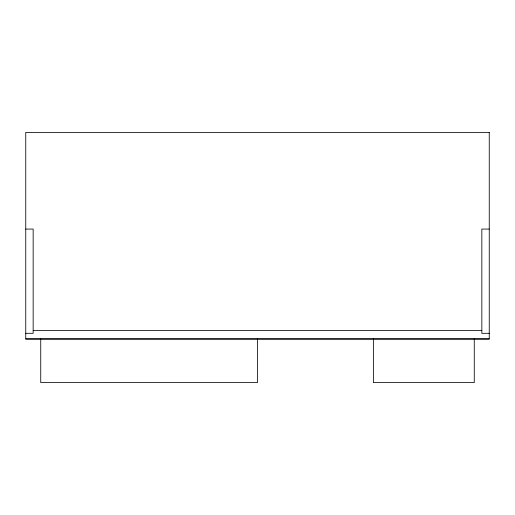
<?xml version="1.0" encoding="UTF-8"?>
<svg xmlns="http://www.w3.org/2000/svg" width="515" height="515" viewBox="0 0 515 515"><rect width="100%" height="100%" fill="white"/><g stroke="black" fill="none" stroke-linecap="round" stroke-linejoin="round"><path stroke-width="0.77" d="M25.75 229.072L33.16 229.072L33.16 333.302L25.75 333.302M489.25 229.072L481.84 229.072L481.84 333.347L489.25 333.302M33.16 330.405L481.84 330.405M25.75 338.909L489.25 338.909M474.264 338.683L474.264 382.594L373.375 382.594L373.375 338.258M257.5 338.258L257.5 382.594L40.737 382.594L40.737 338.786M489.25 132.407L25.75 132.407L25.75 339.044L489.25 339.044L489.25 132.407"/></g></svg>
